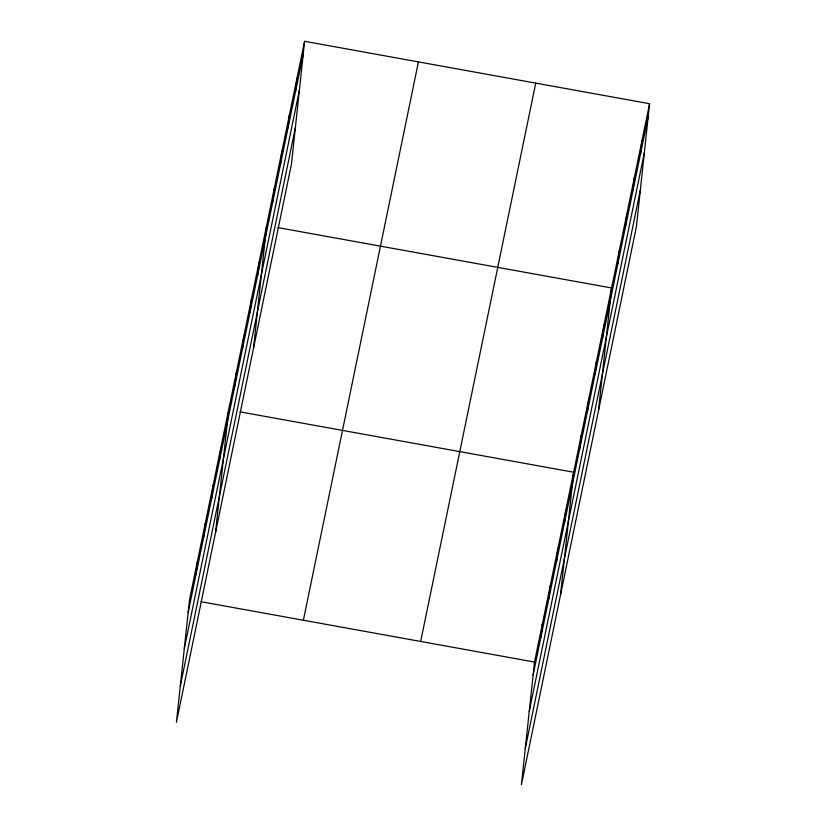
<?xml version="1.0" encoding="UTF-8"?>
<svg xmlns="http://www.w3.org/2000/svg" width="826" height="826" viewBox="0 0 826 826"><rect width="100%" height="100%" fill="white"/><g stroke="black" fill="none" stroke-linecap="round" stroke-linejoin="round"><path stroke-width="1.24" d="M195.979 574.586L197.362 561.68M203.805 536.621L205.178 523.705M211.621 498.656L213.005 485.74M219.448 460.691L220.831 447.775M215.545 532.45L228.657 409.81M234.863 385.866L236.246 372.96M242.462 349.016L243.846 336.11M250.051 312.166L251.434 299.26M257.65 275.316L259.034 262.4M253.52 348.19L266.622 225.55M272.838 201.616L274.211 188.7M280.427 164.766L281.811 151.85M288.026 127.916L289.399 115M295.615 91.067L296.999 78.15M304.587 41.3L291.485 163.94L176.423 722.285L189.536 599.645L304.587 41.3L649.577 103.715L636.464 226.355L521.413 784.7L534.515 662.06L649.577 103.715M540.958 637.001L542.341 624.095M548.784 599.036L550.168 586.119M556.61 561.071L557.984 548.154M564.426 523.106L565.81 510.189M560.524 594.865L573.636 472.224L240.036 411.864M579.852 448.281L581.225 435.374M587.441 411.431L588.824 398.524M595.04 374.581L596.413 361.674M602.629 337.731L604.012 324.814M598.499 410.615L611.601 287.964L278.011 227.615M617.817 264.031L619.201 251.114M625.406 227.181L626.789 214.264M633.005 190.331L634.389 177.414M640.594 153.481L641.978 140.565M188.152 612.562L303.214 54.217M184.281 648.771L299.342 90.426M180.295 686.076L295.357 127.731M303.379 620.243L418.431 61.898M420.671 641.461L535.733 83.116M533.131 674.976L648.193 116.631M529.27 711.186L644.321 152.841M525.274 748.49L640.336 190.145M200.914 601.7L534.515 662.06"/></g></svg>
